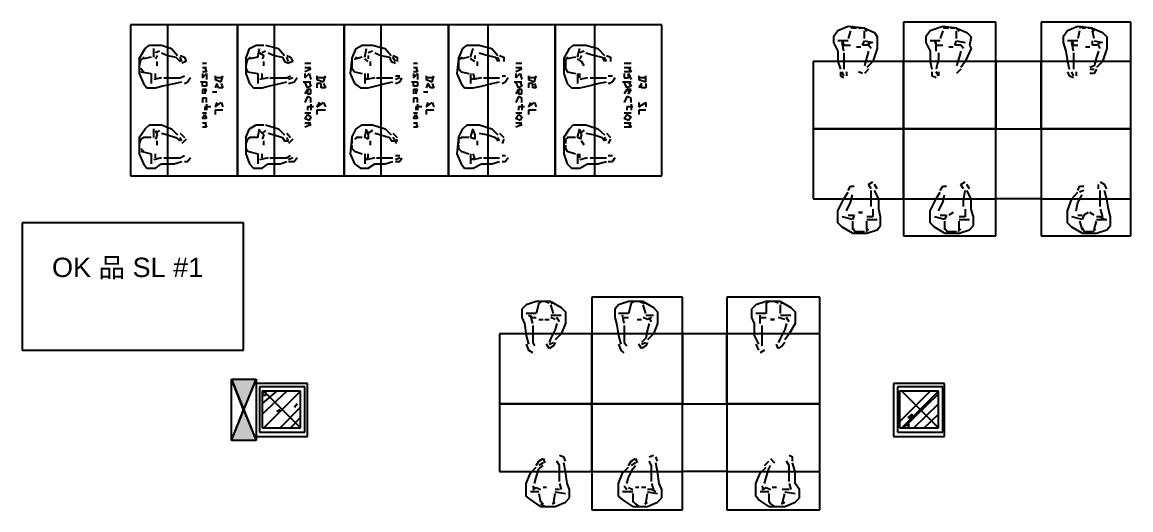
# Model space of a CAD drawing. Header units: millimetres. Extents: x 5 to 415, y 48 to 251.
# Drawn here: x 86.18 to 109.08, y 163.34 to 173.41 of the extents above; entities that cross this region are included whole.
import ezdxf

# ---------------------------------------------------------------- set-up
doc = ezdxf.new("R2010")
doc.units = ezdxf.units.MM
for name, color, linetype in [('H', 7, 'Continuous'), ('P', 7, 'Continuous'), ('T', 7, 'Continuous')]:
    doc.layers.add(name, color=color, linetype=linetype)

msp = doc.modelspace()

# ---------------------------------------------------------------- hatches: boundary and pattern name
at = {"layer": 'H', "linetype": 'Continuous'}
for points in [[(90.752, 165.4), (90.505, 166.035), (91.017, 166.035), (90.752, 165.4)], [(90.505, 164.765), (90.752, 165.4), (91.017, 164.765), (90.505, 164.765)]]:
    msp.add_hatch(color=256, dxfattribs=at).paths.add_polyline_path(points)

# ---------------------------------------------------------------- linework, layer by layer
at = {"layer": 'P'}
for points in [[(90.629, 173.355), (88.424, 173.355)], [(88.424, 173.355), (88.424, 170.233)], [(90.629, 173.355), (89.182, 173.355)], [(89.182, 173.355), (89.182, 170.233)], [(92.833, 173.355), (90.629, 173.355)], [(90.629, 173.355), (90.629, 170.233)], [(90.629, 170.233), (90.629, 173.355)], [(90.629, 170.233), (90.629, 173.355)], [(92.833, 173.355), (91.387, 173.355)], [(91.387, 173.355), (91.387, 170.233)], [(94.985, 173.355), (92.833, 173.355)], [(92.833, 173.355), (92.833, 170.233)], [(92.833, 170.233), (92.833, 173.355)], [(92.833, 170.233), (92.833, 173.355)], [(94.985, 173.355), (93.592, 173.355)], [(93.592, 173.355), (93.592, 170.233)], [(97.19, 173.355), (94.985, 173.355)], [(94.985, 173.355), (94.985, 170.233)], [(94.985, 170.233), (94.985, 173.355)], [(94.985, 170.233), (94.985, 173.355)], [(97.19, 173.355), (95.797, 173.355)], [(95.797, 173.355), (95.797, 170.233)], [(99.395, 173.355), (97.19, 173.355)], [(97.19, 173.355), (97.19, 170.233)], [(97.19, 170.233), (97.19, 173.355)], [(97.19, 170.233), (97.19, 173.355)], [(99.395, 173.355), (98.002, 173.355)], [(98.002, 173.355), (98.002, 170.233)], [(99.395, 170.233), (99.395, 173.355)], [(99.395, 170.233), (99.395, 173.355)], [(103.24, 173.32), (103.029, 173.232)], [(103.576, 173.284), (103.24, 173.32)], [(103.346, 173.32), (103.293, 173.284)], [(104.387, 173.408), (104.387, 171.203)], [(106.292, 173.408), (104.387, 173.408)], [(105.198, 173.32), (104.934, 173.232)], [(105.251, 173.32), (105.198, 173.284)], [(105.481, 173.284), (105.198, 173.32)], [(106.292, 171.203), (106.292, 173.408)], [(107.227, 173.408), (107.227, 171.203)], [(109.079, 173.408), (107.227, 173.408)], [(107.985, 173.32), (107.774, 173.232)], [(108.285, 173.284), (107.985, 173.32)], [(108.091, 173.32), (108.021, 173.284)], [(109.079, 171.203), (109.079, 173.408)], [(103.029, 173.232), (102.941, 173.108)], [(102.941, 173.108), (102.941, 172.985)], [(103.293, 173.232), (103.24, 173.073)], [(103.417, 173.284), (103.329, 173.284)], [(103.54, 173.284), (103.452, 173.284)], [(103.576, 173.284), (103.787, 173.196)], [(103.628, 173.214), (103.576, 173.284)], [(103.576, 173.073), (103.576, 173.232)], [(103.787, 173.196), (103.84, 173.108)], [(103.84, 173.108), (103.84, 172.932)], [(104.934, 173.232), (104.846, 173.108)], [(104.846, 173.108), (104.846, 172.985)], [(105.198, 173.232), (105.145, 173.073)], [(105.322, 173.284), (105.234, 173.284)], [(105.445, 173.284), (105.357, 173.284)], [(105.481, 173.284), (105.692, 173.196)], [(105.533, 173.214), (105.481, 173.284)], [(105.481, 173.073), (105.481, 173.232)], [(105.692, 173.196), (105.78, 173.108)], [(105.78, 173.108), (105.745, 172.932)], [(107.774, 173.232), (107.685, 173.108)], [(107.685, 173.108), (107.685, 172.985)], [(108.021, 173.232), (107.985, 173.073)], [(108.144, 173.284), (108.073, 173.284)], [(108.285, 173.284), (108.197, 173.284)], [(108.32, 173.214), (108.268, 173.284)], [(108.285, 173.284), (108.497, 173.196)], [(108.32, 173.073), (108.285, 173.232)], [(108.497, 173.196), (108.585, 173.108)], [(108.585, 173.108), (108.585, 172.932)], [(88.6, 172.649), (88.724, 172.861)], [(88.724, 172.861), (88.812, 172.932)], [(88.812, 172.932), (88.971, 172.932)], [(88.9, 172.685), (88.9, 172.861)], [(88.971, 172.932), (89.059, 172.932)], [(89.059, 172.932), (89.27, 172.861)], [(89.27, 172.861), (89.394, 172.72)], [(90.805, 172.649), (90.876, 172.861)], [(90.876, 172.861), (91.017, 172.932)], [(91.017, 172.932), (91.175, 172.932)], [(91.052, 172.685), (91.087, 172.861)], [(91.211, 172.932), (91.475, 172.861)], [(91.475, 172.861), (91.599, 172.72)], [(92.992, 172.649), (93.08, 172.861)], [(93.08, 172.861), (93.204, 172.932)], [(93.204, 172.932), (93.327, 172.932)], [(93.257, 172.685), (93.292, 172.861)], [(93.327, 172.932), (93.416, 172.932)], [(93.416, 172.932), (93.68, 172.861)], [(93.68, 172.861), (93.804, 172.72)], [(95.197, 172.649), (95.285, 172.861)], [(95.285, 172.861), (95.373, 172.932)], [(95.373, 172.932), (95.532, 172.932)], [(95.444, 172.685), (95.497, 172.861)], [(95.532, 172.932), (95.62, 172.932)], [(95.62, 172.932), (95.885, 172.861)], [(95.885, 172.861), (96.008, 172.72)], [(97.367, 172.649), (97.49, 172.861)], [(97.49, 172.861), (97.561, 172.932)], [(97.561, 172.932), (97.737, 172.932)], [(97.649, 172.685), (97.702, 172.861)], [(97.737, 172.932), (97.825, 172.932)], [(97.825, 172.932), (98.072, 172.861)], [(98.072, 172.861), (98.213, 172.72)], [(102.941, 172.985), (103.029, 172.808)], [(103.24, 173.02), (103.029, 173.02)], [(103.117, 173.02), (103.152, 172.932)], [(103.152, 172.808), (103.117, 172.985)], [(103.152, 172.932), (103.293, 172.932)], [(103.417, 172.896), (103.505, 172.896)], [(103.54, 172.932), (103.576, 173.02)], [(103.628, 172.932), (103.54, 172.932)], [(103.576, 173.02), (103.752, 172.985)], [(103.717, 172.985), (103.628, 172.932)], [(103.717, 172.861), (103.664, 172.932)], [(103.84, 172.861), (103.752, 172.597)], [(103.84, 172.932), (103.84, 172.861)], [(104.846, 172.985), (104.934, 172.808)], [(105.145, 173.02), (104.934, 173.02)], [(105.022, 173.02), (105.057, 172.932)], [(105.057, 172.808), (105.057, 172.985)], [(105.057, 172.932), (105.198, 172.932)], [(105.322, 172.896), (105.41, 172.896)], [(105.445, 172.932), (105.481, 173.02)], [(105.569, 172.932), (105.445, 172.932)], [(105.481, 173.02), (105.657, 172.985)], [(105.622, 172.861), (105.569, 172.932)], [(105.78, 172.861), (105.657, 172.597)], [(105.745, 172.932), (105.78, 172.861)], [(107.685, 172.985), (107.738, 172.808)], [(107.985, 173.02), (107.774, 173.02)], [(107.862, 173.02), (107.897, 172.932)], [(107.897, 172.808), (107.862, 172.985)], [(107.897, 172.932), (107.985, 172.932)], [(108.144, 172.896), (108.232, 172.896)], [(108.285, 172.932), (108.285, 173.02)], [(108.373, 172.932), (108.285, 172.932)], [(108.32, 173.02), (108.497, 172.985)], [(108.444, 172.985), (108.373, 172.932)], [(108.444, 172.861), (108.409, 172.932)], [(108.585, 172.861), (108.497, 172.597)], [(108.585, 172.932), (108.585, 172.861)], [(88.6, 172.649), (88.6, 172.35)], [(88.635, 172.649), (88.6, 172.508)], [(88.706, 172.685), (88.635, 172.632)], [(88.847, 172.685), (88.688, 172.649)], [(89.023, 172.808), (88.935, 172.773)], [(88.971, 172.72), (88.935, 172.649)], [(89.059, 172.773), (89.182, 172.72)], [(89.182, 172.72), (89.359, 172.685)], [(89.359, 172.685), (89.447, 172.597)], [(89.447, 172.72), (89.535, 172.685)], [(89.482, 172.597), (89.447, 172.685)], [(89.535, 172.685), (89.57, 172.597)], [(90.805, 172.649), (90.805, 172.35)], [(90.84, 172.649), (90.805, 172.508)], [(90.893, 172.685), (90.84, 172.632)], [(91.052, 172.685), (90.876, 172.649)], [(91.087, 172.773), (91.175, 172.72)], [(91.211, 172.808), (91.14, 172.773)], [(91.175, 172.72), (91.14, 172.649)], [(91.264, 172.773), (91.387, 172.72)], [(91.387, 172.72), (91.563, 172.685)], [(91.563, 172.685), (91.599, 172.597)], [(91.652, 172.72), (91.722, 172.685)], [(91.687, 172.597), (91.652, 172.685)], [(91.722, 172.685), (91.775, 172.597)], [(92.992, 172.649), (92.957, 172.35)], [(92.992, 172.649), (92.992, 172.508)], [(93.098, 172.685), (93.045, 172.632)], [(93.204, 172.685), (93.08, 172.649)], [(93.327, 172.597), (93.257, 172.649)], [(93.416, 172.808), (93.327, 172.773)], [(93.327, 172.72), (93.327, 172.649)], [(93.468, 172.773), (93.592, 172.72)], [(93.592, 172.72), (93.768, 172.685)], [(93.768, 172.685), (93.804, 172.597)], [(93.839, 172.72), (93.927, 172.685)], [(93.892, 172.597), (93.839, 172.685)], [(93.927, 172.685), (93.927, 172.597)], [(95.197, 172.649), (95.162, 172.35)], [(95.268, 172.685), (95.197, 172.632)], [(95.197, 172.649), (95.197, 172.508)], [(95.409, 172.685), (95.25, 172.649)], [(95.532, 172.597), (95.444, 172.649)], [(95.532, 172.72), (95.532, 172.649)], [(95.62, 172.773), (95.797, 172.72)], [(95.797, 172.72), (95.956, 172.685)], [(95.956, 172.685), (96.008, 172.597)], [(96.044, 172.597), (96.008, 172.685)], [(96.044, 172.72), (96.132, 172.685)], [(96.132, 172.685), (96.132, 172.597)], [(97.367, 172.649), (97.367, 172.35)], [(97.455, 172.685), (97.402, 172.632)], [(97.402, 172.649), (97.402, 172.508)], [(97.614, 172.685), (97.437, 172.649)], [(97.737, 172.597), (97.649, 172.649)], [(97.79, 172.808), (97.702, 172.773)], [(97.737, 172.72), (97.702, 172.649)], [(97.825, 172.773), (98.002, 172.72)], [(98.002, 172.72), (98.16, 172.685)], [(98.16, 172.685), (98.213, 172.597)], [(98.249, 172.597), (98.213, 172.685)], [(98.249, 172.72), (98.337, 172.685)], [(98.337, 172.685), (98.337, 172.597)], [(103.029, 172.808), (103.029, 172.597)], [(103.152, 172.773), (103.152, 172.649)], [(103.152, 172.649), (103.152, 172.438)], [(103.628, 172.685), (103.576, 172.508)], [(103.664, 172.808), (103.628, 172.685)], [(104.934, 172.808), (104.934, 172.597)], [(105.11, 172.649), (105.057, 172.438)], [(105.11, 172.773), (105.11, 172.649)], [(105.533, 172.685), (105.481, 172.508)], [(105.569, 172.808), (105.533, 172.685)], [(107.738, 172.808), (107.774, 172.597)], [(107.897, 172.773), (107.897, 172.649)], [(107.897, 172.649), (107.897, 172.438)], [(108.373, 172.685), (108.32, 172.508)], [(108.409, 172.808), (108.373, 172.685)], [(88.6, 172.508), (88.6, 172.438)], [(88.635, 172.455), (88.688, 172.385)], [(88.971, 172.508), (88.971, 172.597)], [(89.57, 172.597), (89.482, 172.561)], [(89.905, 172.561), (89.994, 172.561)], [(89.905, 172.473), (89.994, 172.473)], [(89.958, 172.473), (89.994, 172.385)], [(90.805, 172.508), (90.805, 172.438)], [(90.805, 172.455), (90.84, 172.385)], [(91.175, 172.508), (91.175, 172.597)], [(91.599, 172.597), (91.687, 172.561)], [(91.775, 172.597), (91.687, 172.561)], [(92.022, 172.561), (92.146, 172.561)], [(92.022, 172.473), (92.146, 172.473)], [(92.146, 172.438), (92.022, 172.385)], [(92.075, 172.473), (92.146, 172.438)], [(92.992, 172.508), (92.992, 172.438)], [(92.992, 172.455), (93.045, 172.385)], [(93.38, 172.508), (93.38, 172.597)], [(93.804, 172.597), (93.892, 172.561)], [(94.262, 172.561), (94.35, 172.561)], [(94.262, 172.473), (94.35, 172.473)], [(94.315, 172.473), (94.35, 172.385)], [(95.197, 172.508), (95.197, 172.438)], [(95.197, 172.455), (95.25, 172.385)], [(95.585, 172.508), (95.585, 172.597)], [(96.379, 172.561), (96.502, 172.561)], [(96.379, 172.473), (96.502, 172.473)], [(96.502, 172.438), (96.379, 172.385)], [(96.432, 172.473), (96.502, 172.438)], [(97.402, 172.508), (97.402, 172.438)], [(97.402, 172.455), (97.437, 172.385)], [(97.79, 172.508), (97.737, 172.597)], [(98.619, 172.561), (98.76, 172.561)], [(98.619, 172.473), (98.76, 172.473)], [(98.707, 172.473), (98.76, 172.385)], [(102.517, 172.597), (102.517, 171.203)], [(104.387, 172.597), (102.517, 172.597)], [(103.029, 172.597), (103.082, 172.438)], [(103.664, 172.438), (103.576, 172.35)], [(103.752, 172.597), (103.628, 172.473)], [(106.292, 172.597), (104.387, 172.597)], [(104.387, 172.597), (104.387, 171.203)], [(104.387, 171.203), (104.387, 172.597)], [(104.934, 172.597), (104.969, 172.438)], [(105.569, 172.438), (105.481, 172.35)], [(105.657, 172.597), (105.569, 172.473)], [(106.292, 171.203), (106.292, 172.597)], [(107.227, 172.597), (106.292, 172.597)], [(106.292, 172.597), (106.292, 171.203)], [(109.079, 172.597), (107.227, 172.597)], [(107.227, 172.597), (107.227, 171.203)], [(107.227, 171.203), (107.227, 172.597)], [(107.774, 172.597), (107.809, 172.438)], [(108.32, 172.508), (108.232, 172.473)], [(108.232, 172.438), (108.32, 172.438)], [(108.373, 172.438), (108.32, 172.35)], [(108.497, 172.597), (108.373, 172.473)], [(109.079, 171.203), (109.079, 172.597)], [(88.6, 172.35), (88.688, 172.138)], [(88.635, 172.385), (88.847, 172.35)], [(88.847, 172.35), (88.847, 172.138)], [(89.059, 172.261), (88.9, 172.226)], [(88.935, 172.261), (88.935, 172.35)], [(89.112, 172.261), (89.27, 172.261)], [(89.27, 172.261), (89.447, 172.261)], [(89.323, 172.138), (89.482, 172.173)], [(89.447, 172.261), (89.535, 172.297)], [(89.535, 172.138), (89.606, 172.173)], [(89.658, 172.261), (89.606, 172.173)], [(89.87, 172.173), (89.994, 172.173)], [(89.994, 172.385), (89.905, 172.385)], [(89.905, 172.35), (89.905, 172.261)], [(89.905, 172.261), (89.994, 172.35)], [(89.905, 172.085), (89.905, 172.173)], [(89.994, 172.35), (89.994, 172.226)], [(89.994, 172.173), (89.994, 172.085)], [(90.17, 172.297), (90.17, 172.226)], [(90.329, 172.261), (90.17, 172.261)], [(90.17, 172.226), (90.293, 172.173)], [(90.293, 172.173), (90.329, 172.297)], [(90.805, 172.35), (90.876, 172.138)], [(90.84, 172.385), (91.052, 172.35)], [(91.052, 172.35), (91.052, 172.138)], [(91.264, 172.261), (91.087, 172.226)], [(91.14, 172.261), (91.14, 172.35)], [(91.299, 172.261), (91.475, 172.261)], [(91.475, 172.261), (91.652, 172.261)], [(91.511, 172.138), (91.652, 172.173)], [(91.652, 172.261), (91.722, 172.297)], [(91.775, 172.261), (91.687, 172.226)], [(91.687, 172.138), (91.81, 172.173)], [(91.863, 172.261), (91.81, 172.173)], [(91.987, 172.173), (92.146, 172.173)], [(92.022, 172.35), (92.022, 172.261)], [(92.022, 172.261), (92.11, 172.35)], [(92.075, 172.05), (92.022, 172.173)], [(92.11, 172.35), (92.146, 172.226)], [(92.11, 172.173), (92.146, 172.085)], [(92.269, 172.297), (92.269, 172.226)], [(92.445, 172.261), (92.269, 172.261)], [(92.269, 172.226), (92.41, 172.173)], [(92.41, 172.173), (92.445, 172.297)], [(92.957, 172.35), (93.045, 172.138)], [(93.045, 172.385), (93.204, 172.35)], [(93.257, 172.35), (93.257, 172.138)], [(93.257, 172.226), (93.327, 172.261)], [(93.468, 172.261), (93.292, 172.226)], [(93.327, 172.261), (93.327, 172.35)], [(93.504, 172.261), (93.68, 172.261)], [(93.68, 172.261), (93.839, 172.261)], [(93.68, 172.138), (93.839, 172.173)], [(93.892, 172.297), (93.98, 172.297)], [(93.98, 172.261), (93.892, 172.226)], [(93.892, 172.138), (93.98, 172.173)], [(94.015, 172.261), (93.98, 172.173)], [(94.227, 172.173), (94.35, 172.173)], [(94.35, 172.385), (94.262, 172.385)], [(94.262, 172.35), (94.262, 172.261)], [(94.262, 172.261), (94.35, 172.35)], [(94.262, 172.085), (94.262, 172.173)], [(94.35, 172.35), (94.35, 172.226)], [(94.35, 172.173), (94.35, 172.085)], [(94.527, 172.297), (94.527, 172.226)], [(94.686, 172.261), (94.527, 172.261)], [(94.527, 172.226), (94.65, 172.173)], [(94.65, 172.173), (94.686, 172.297)], [(95.162, 172.35), (95.25, 172.138)], [(95.25, 172.385), (95.409, 172.35)], [(95.444, 172.35), (95.444, 172.138)], [(95.444, 172.226), (95.532, 172.261)], [(95.532, 172.261), (95.497, 172.35)], [(95.673, 172.261), (95.497, 172.226)], [(95.709, 172.261), (95.832, 172.261)], [(95.832, 172.261), (96.044, 172.261)], [(95.885, 172.138), (96.044, 172.173)], [(96.097, 172.297), (96.167, 172.297)], [(96.097, 172.138), (96.167, 172.173)], [(96.22, 172.261), (96.167, 172.173)], [(96.344, 172.173), (96.502, 172.173)], [(96.379, 172.35), (96.379, 172.261)], [(96.379, 172.261), (96.467, 172.35)], [(96.432, 172.05), (96.379, 172.173)], [(96.467, 172.35), (96.502, 172.226)], [(96.467, 172.173), (96.502, 172.085)], [(96.643, 172.297), (96.643, 172.226)], [(96.802, 172.261), (96.643, 172.261)], [(96.643, 172.226), (96.767, 172.173)], [(96.767, 172.173), (96.802, 172.297)], [(97.367, 172.35), (97.437, 172.138)], [(97.437, 172.385), (97.614, 172.35)], [(97.649, 172.35), (97.649, 172.138)], [(97.702, 172.261), (97.702, 172.35)], [(97.861, 172.261), (97.702, 172.226)], [(97.913, 172.261), (98.037, 172.261)], [(98.037, 172.261), (98.249, 172.261)], [(98.072, 172.138), (98.249, 172.173)], [(98.284, 172.297), (98.372, 172.297)], [(98.284, 172.138), (98.372, 172.173)], [(98.425, 172.261), (98.372, 172.173)], [(98.584, 172.173), (98.76, 172.173)], [(98.76, 172.385), (98.619, 172.385)], [(98.619, 172.35), (98.619, 172.261)], [(98.619, 172.261), (98.707, 172.261)], [(98.672, 172.05), (98.619, 172.173)], [(98.707, 172.261), (98.707, 172.35)], [(98.707, 172.35), (98.76, 172.226)], [(98.707, 172.173), (98.76, 172.085)], [(98.919, 172.297), (98.919, 172.226)], [(99.06, 172.261), (98.919, 172.261)], [(98.919, 172.226), (99.06, 172.173)], [(99.06, 172.173), (99.06, 172.297)], [(103.082, 172.385), (103.082, 172.297)], [(103.152, 172.261), (103.082, 172.297)], [(103.152, 172.297), (103.117, 172.385)], [(103.205, 172.385), (103.205, 172.297)], [(103.54, 172.35), (103.452, 172.385)], [(104.969, 172.385), (104.969, 172.297)], [(105.057, 172.261), (104.969, 172.297)], [(105.11, 172.297), (105.057, 172.385)], [(105.11, 172.385), (105.11, 172.297)], [(107.774, 172.385), (107.809, 172.297)], [(107.897, 172.261), (107.809, 172.297)], [(107.897, 172.297), (107.862, 172.385)], [(107.95, 172.385), (107.95, 172.297)], [(108.32, 172.35), (108.232, 172.35)], [(88.688, 172.138), (88.759, 172.05)], [(88.759, 172.05), (88.935, 172.05)], [(88.935, 172.05), (89.059, 172.085)], [(89.059, 172.085), (89.323, 172.138)], [(89.994, 172.085), (89.905, 172.085)], [(89.994, 172.014), (89.905, 172.014)], [(89.905, 172.014), (89.905, 171.926)], [(89.958, 172.014), (89.958, 171.926)], [(89.958, 171.926), (89.994, 172.014)], [(90.205, 171.962), (90.117, 171.962)], [(90.205, 172.138), (90.17, 172.05)], [(90.241, 172.05), (90.205, 172.138)], [(90.329, 172.05), (90.241, 172.05)], [(90.293, 172.138), (90.329, 172.05)], [(90.876, 172.138), (90.964, 172.05)], [(90.964, 172.05), (91.14, 172.05)], [(91.14, 172.05), (91.264, 172.085)], [(91.264, 172.085), (91.511, 172.138)], [(92.075, 172.014), (92.022, 171.926)], [(92.146, 172.085), (92.075, 172.05)], [(92.075, 172.014), (92.075, 171.926)], [(92.146, 172.014), (92.075, 172.014)], [(92.146, 171.926), (92.146, 172.014)], [(92.357, 172.138), (92.269, 172.138)], [(92.269, 172.138), (92.269, 172.05)], [(92.357, 172.05), (92.357, 172.138)], [(92.445, 172.05), (92.357, 172.05)], [(92.41, 172.138), (92.445, 172.05)], [(93.045, 172.138), (93.169, 172.05)], [(93.169, 172.05), (93.327, 172.05)], [(93.327, 172.05), (93.468, 172.085)], [(93.468, 172.085), (93.68, 172.138)], [(94.35, 172.085), (94.262, 172.085)], [(94.35, 172.014), (94.262, 172.014)], [(94.262, 172.014), (94.262, 171.926)], [(94.315, 172.014), (94.315, 171.926)], [(94.315, 171.926), (94.35, 172.014)], [(94.562, 171.962), (94.474, 171.962)], [(94.562, 172.138), (94.527, 172.05)], [(94.615, 172.05), (94.562, 172.138)], [(94.686, 172.05), (94.615, 172.05)], [(94.65, 172.138), (94.686, 172.05)], [(95.25, 172.138), (95.321, 172.05)], [(95.321, 172.05), (95.497, 172.05)], [(95.497, 172.05), (95.673, 172.085)], [(95.673, 172.085), (95.885, 172.138)], [(96.432, 172.014), (96.379, 171.926)], [(96.502, 172.085), (96.432, 172.05)], [(96.432, 172.014), (96.432, 171.926)], [(96.502, 172.014), (96.432, 172.014)], [(96.502, 171.926), (96.502, 172.014)], [(96.732, 172.138), (96.643, 172.138)], [(96.643, 172.138), (96.643, 172.05)], [(96.732, 172.05), (96.732, 172.138)], [(96.802, 172.05), (96.732, 172.05)], [(96.767, 172.138), (96.802, 172.05)], [(97.437, 172.138), (97.525, 172.05)], [(97.525, 172.05), (97.702, 172.05)], [(97.702, 172.05), (97.861, 172.085)], [(97.861, 172.085), (98.072, 172.138)], [(98.672, 172.014), (98.619, 171.926)], [(98.76, 172.085), (98.672, 172.05)], [(98.76, 172.014), (98.672, 172.014)], [(98.707, 172.014), (98.707, 171.926)], [(98.707, 171.926), (98.76, 172.014)], [(98.972, 172.138), (98.919, 172.05)], [(98.972, 172.05), (98.972, 172.138)], [(99.06, 172.05), (98.972, 172.05)], [(99.06, 172.138), (99.06, 172.05)], [(89.994, 171.838), (89.905, 171.838)], [(89.905, 171.838), (89.905, 171.75)], [(89.994, 171.75), (89.994, 171.838)], [(89.994, 171.715), (89.994, 171.591)], [(90.205, 171.75), (90.17, 171.662)], [(90.17, 171.662), (90.293, 171.75)], [(90.293, 171.75), (90.329, 171.662)], [(92.075, 171.873), (92.022, 171.75)], [(92.075, 171.926), (92.146, 171.926)], [(92.146, 171.838), (92.075, 171.873)], [(92.146, 171.75), (92.146, 171.838)], [(92.146, 171.715), (92.146, 171.591)], [(92.322, 171.75), (92.269, 171.662)], [(92.269, 171.662), (92.41, 171.75)], [(92.41, 171.75), (92.445, 171.662)], [(94.35, 171.838), (94.262, 171.838)], [(94.262, 171.838), (94.262, 171.75)], [(94.35, 171.75), (94.35, 171.838)], [(94.35, 171.715), (94.35, 171.591)], [(94.562, 171.75), (94.527, 171.662)], [(94.527, 171.662), (94.65, 171.75)], [(94.65, 171.75), (94.686, 171.662)], [(96.432, 171.873), (96.379, 171.75)], [(96.432, 171.926), (96.502, 171.926)], [(96.502, 171.838), (96.432, 171.873)], [(96.502, 171.75), (96.502, 171.838)], [(96.502, 171.715), (96.502, 171.591)], [(96.679, 171.75), (96.643, 171.662)], [(96.643, 171.662), (96.767, 171.75)], [(96.767, 171.75), (96.802, 171.662)], [(98.672, 171.873), (98.619, 171.75)], [(98.76, 171.838), (98.672, 171.873)], [(98.76, 171.75), (98.76, 171.838)], [(98.76, 171.715), (98.76, 171.591)], [(98.919, 171.75), (98.919, 171.662)], [(98.919, 171.662), (99.06, 171.75)], [(99.06, 171.75), (99.06, 171.662)], [(89.905, 171.538), (89.994, 171.538)], [(89.905, 171.415), (89.958, 171.503)], [(90.082, 171.662), (89.958, 171.662)], [(89.958, 171.662), (89.958, 171.591)], [(89.958, 171.503), (89.994, 171.415)], [(90.329, 171.591), (90.17, 171.591)], [(90.17, 171.591), (90.17, 171.503)], [(92.022, 171.538), (92.146, 171.538)], [(92.022, 171.415), (92.075, 171.503)], [(92.198, 171.662), (92.075, 171.662)], [(92.075, 171.662), (92.075, 171.591)], [(92.075, 171.503), (92.146, 171.45)], [(92.445, 171.591), (92.269, 171.591)], [(92.269, 171.591), (92.269, 171.503)], [(94.262, 171.538), (94.35, 171.538)], [(94.262, 171.415), (94.315, 171.503)], [(94.439, 171.662), (94.315, 171.662)], [(94.315, 171.662), (94.315, 171.591)], [(94.315, 171.503), (94.35, 171.415)], [(94.686, 171.591), (94.527, 171.591)], [(94.527, 171.591), (94.527, 171.503)], [(96.379, 171.538), (96.502, 171.538)], [(96.379, 171.415), (96.432, 171.503)], [(96.555, 171.662), (96.432, 171.662)], [(96.432, 171.662), (96.432, 171.591)], [(96.432, 171.503), (96.502, 171.45)], [(96.802, 171.591), (96.643, 171.591)], [(96.643, 171.591), (96.643, 171.503)], [(98.619, 171.538), (98.76, 171.538)], [(98.619, 171.415), (98.672, 171.503)], [(98.795, 171.662), (98.672, 171.662)], [(98.672, 171.662), (98.672, 171.591)], [(98.672, 171.503), (98.76, 171.45)], [(99.06, 171.591), (98.919, 171.591)], [(98.919, 171.591), (98.919, 171.503)], [(88.724, 171.203), (88.812, 171.291)], [(88.812, 171.291), (88.971, 171.291)], [(88.971, 171.291), (89.059, 171.291)], [(89.059, 171.291), (89.27, 171.203)], [(89.994, 171.415), (89.905, 171.415)], [(89.905, 171.327), (89.994, 171.327)], [(89.958, 171.327), (89.994, 171.238)], [(90.876, 171.203), (91.017, 171.291)], [(91.017, 171.291), (91.175, 171.291)], [(91.211, 171.291), (91.475, 171.203)], [(92.11, 171.379), (92.022, 171.415)], [(92.022, 171.327), (92.146, 171.327)], [(92.146, 171.291), (92.022, 171.238)], [(92.075, 171.327), (92.146, 171.291)], [(92.146, 171.45), (92.11, 171.379)], [(93.08, 171.203), (93.204, 171.291)], [(93.204, 171.291), (93.327, 171.291)], [(93.327, 171.291), (93.416, 171.291)], [(93.416, 171.291), (93.68, 171.203)], [(94.35, 171.415), (94.262, 171.415)], [(94.262, 171.327), (94.35, 171.327)], [(94.315, 171.327), (94.35, 171.238)], [(95.285, 171.203), (95.373, 171.291)], [(95.373, 171.291), (95.532, 171.291)], [(95.532, 171.291), (95.62, 171.291)], [(95.62, 171.291), (95.885, 171.203)], [(96.467, 171.379), (96.379, 171.415)], [(96.379, 171.327), (96.502, 171.327)], [(96.502, 171.291), (96.379, 171.238)], [(96.432, 171.327), (96.502, 171.291)], [(96.502, 171.45), (96.467, 171.379)], [(97.49, 171.203), (97.561, 171.291)], [(97.561, 171.291), (97.737, 171.291)], [(97.737, 171.291), (97.825, 171.291)], [(97.825, 171.291), (98.072, 171.203)], [(98.707, 171.379), (98.619, 171.415)], [(98.619, 171.327), (98.76, 171.327)], [(98.76, 171.45), (98.707, 171.379)], [(98.707, 171.327), (98.76, 171.238)], [(88.6, 171.027), (88.724, 171.203)], [(88.6, 171.027), (88.6, 170.692)], [(88.706, 171.027), (88.635, 170.991)], [(88.847, 171.027), (88.688, 171.027)], [(88.9, 171.027), (88.9, 171.203)], [(89.023, 171.168), (88.935, 171.115)], [(88.935, 171.168), (88.971, 171.08)], [(88.971, 171.08), (88.935, 170.991)], [(89.059, 171.115), (89.182, 171.08)], [(89.182, 171.08), (89.359, 171.027)], [(89.27, 171.203), (89.394, 171.08)], [(89.359, 171.027), (89.447, 170.956)], [(89.447, 171.115), (89.535, 171.027)], [(89.482, 170.956), (89.447, 171.027)], [(89.994, 171.238), (89.905, 171.238)], [(90.805, 171.027), (90.876, 171.203)], [(90.805, 171.027), (90.805, 170.692)], [(90.893, 171.027), (90.84, 170.991)], [(91.052, 171.027), (90.876, 171.027)], [(91.052, 171.027), (91.087, 171.203)], [(91.087, 171.168), (91.175, 171.08)], [(91.211, 171.168), (91.14, 171.115)], [(91.175, 171.08), (91.14, 170.991)], [(91.264, 171.115), (91.387, 171.08)], [(91.387, 171.08), (91.563, 171.027)], [(91.475, 171.203), (91.599, 171.08)], [(91.563, 171.027), (91.599, 170.956)], [(91.652, 171.115), (91.722, 171.027)], [(91.687, 170.956), (91.652, 171.027)], [(92.992, 171.027), (92.957, 170.692)], [(92.992, 171.027), (93.08, 171.203)], [(93.098, 171.027), (93.045, 170.991)], [(93.204, 171.027), (93.08, 171.027)], [(93.257, 171.027), (93.292, 171.203)], [(93.327, 170.991), (93.257, 171.027)], [(93.292, 171.168), (93.327, 171.08)], [(93.416, 171.168), (93.327, 171.115)], [(93.327, 171.08), (93.327, 170.991)], [(93.468, 171.115), (93.592, 171.08)], [(93.592, 171.08), (93.768, 171.027)], [(93.68, 171.203), (93.804, 171.08)], [(93.768, 171.027), (93.804, 170.956)], [(93.839, 171.115), (93.927, 171.027)], [(93.892, 170.956), (93.839, 171.027)], [(94.35, 171.238), (94.262, 171.238)], [(95.197, 171.027), (95.162, 170.692)], [(95.197, 171.027), (95.285, 171.203)], [(95.268, 171.027), (95.197, 170.991)], [(95.409, 171.027), (95.25, 171.027)], [(95.444, 171.027), (95.497, 171.203)], [(95.532, 170.991), (95.444, 171.027)], [(95.497, 171.168), (95.532, 171.08)], [(95.532, 171.08), (95.532, 170.991)], [(95.62, 171.115), (95.797, 171.08)], [(95.797, 171.08), (95.956, 171.027)], [(95.885, 171.203), (96.008, 171.08)], [(95.956, 171.027), (96.008, 170.956)], [(96.044, 170.956), (96.008, 171.027)], [(96.044, 171.115), (96.132, 171.027)], [(97.367, 171.027), (97.49, 171.203)], [(97.367, 171.027), (97.367, 170.692)], [(97.455, 171.027), (97.402, 170.991)], [(97.614, 171.027), (97.437, 171.027)], [(97.649, 171.027), (97.702, 171.203)], [(97.737, 170.991), (97.649, 171.027)], [(97.79, 171.168), (97.702, 171.115)], [(97.702, 171.168), (97.737, 171.08)], [(97.737, 171.08), (97.702, 170.991)], [(97.825, 171.115), (98.002, 171.08)], [(98.002, 171.08), (98.16, 171.027)], [(98.072, 171.203), (98.213, 171.08)], [(98.16, 171.027), (98.213, 170.956)], [(98.249, 170.956), (98.213, 171.027)], [(98.249, 171.115), (98.337, 171.027)], [(98.76, 171.238), (98.619, 171.238)], [(102.517, 171.203), (104.387, 171.203)], [(104.387, 171.203), (102.517, 171.203)], [(102.517, 171.203), (102.517, 169.757)], [(104.387, 171.203), (106.292, 171.203)], [(104.387, 171.203), (106.292, 171.203)], [(106.292, 171.203), (104.387, 171.203)], [(104.387, 171.203), (104.387, 169.757)], [(106.292, 171.203), (104.387, 171.203)], [(104.387, 171.203), (104.387, 168.998)], [(104.387, 169.757), (104.387, 171.203)], [(106.292, 169.757), (106.292, 171.203)], [(106.292, 168.998), (106.292, 171.203)], [(106.292, 171.203), (107.227, 171.203)], [(106.292, 171.203), (107.227, 171.203)], [(106.292, 169.757), (106.292, 171.203)], [(107.227, 171.203), (109.079, 171.203)], [(107.227, 171.203), (109.079, 171.203)], [(109.079, 171.203), (107.227, 171.203)], [(107.227, 171.203), (107.227, 169.757)], [(109.079, 171.203), (107.227, 171.203)], [(107.227, 171.203), (107.227, 168.998)], [(107.227, 171.203), (107.227, 169.757)], [(109.079, 169.757), (109.079, 171.203)], [(109.079, 168.998), (109.079, 171.203)], [(88.635, 170.991), (88.6, 170.903)], [(88.6, 170.868), (88.6, 170.78)], [(88.635, 170.797), (88.688, 170.744)], [(88.971, 170.868), (88.971, 170.956)], [(89.57, 170.991), (89.482, 170.903)], [(90.84, 170.991), (90.805, 170.903)], [(90.805, 170.868), (90.805, 170.78)], [(90.805, 170.797), (90.84, 170.744)], [(91.175, 170.868), (91.175, 170.956)], [(91.599, 170.956), (91.687, 170.956)], [(91.775, 170.991), (91.687, 170.903)], [(92.992, 170.991), (92.992, 170.903)], [(92.992, 170.868), (92.992, 170.78)], [(92.992, 170.797), (93.045, 170.744)], [(93.38, 170.868), (93.38, 170.956)], [(93.804, 170.956), (93.892, 170.956)], [(93.927, 170.991), (93.892, 170.903)], [(95.197, 170.991), (95.197, 170.903)], [(95.197, 170.868), (95.197, 170.78)], [(95.197, 170.797), (95.25, 170.744)], [(95.585, 170.868), (95.585, 170.956)], [(96.132, 170.991), (96.097, 170.903)], [(97.402, 170.991), (97.402, 170.903)], [(97.402, 170.868), (97.402, 170.78)], [(97.402, 170.797), (97.437, 170.744)], [(97.79, 170.868), (97.737, 170.956)], [(98.337, 170.991), (98.284, 170.903)], [(88.6, 170.692), (88.688, 170.48)], [(88.635, 170.744), (88.847, 170.692)], [(88.847, 170.692), (88.847, 170.48)], [(89.059, 170.603), (88.9, 170.568)], [(88.935, 170.603), (88.935, 170.692)], [(89.112, 170.603), (89.27, 170.603)], [(89.27, 170.603), (89.447, 170.603)], [(89.447, 170.603), (89.535, 170.656)], [(89.658, 170.603), (89.606, 170.533)], [(90.805, 170.692), (90.876, 170.48)], [(90.84, 170.744), (91.052, 170.692)], [(91.052, 170.692), (91.052, 170.48)], [(91.264, 170.603), (91.087, 170.568)], [(91.14, 170.603), (91.14, 170.692)], [(91.299, 170.603), (91.475, 170.603)], [(91.475, 170.603), (91.652, 170.603)], [(91.652, 170.603), (91.722, 170.656)], [(91.775, 170.603), (91.687, 170.568)], [(91.863, 170.603), (91.81, 170.533)], [(92.957, 170.692), (93.045, 170.48)], [(93.045, 170.744), (93.204, 170.692)], [(93.257, 170.692), (93.257, 170.48)], [(93.257, 170.568), (93.327, 170.603)], [(93.468, 170.603), (93.292, 170.568)], [(93.327, 170.603), (93.327, 170.692)], [(93.504, 170.603), (93.68, 170.603)], [(93.68, 170.603), (93.839, 170.603)], [(93.892, 170.656), (93.98, 170.656)], [(93.98, 170.603), (93.892, 170.568)], [(94.015, 170.603), (93.98, 170.533)], [(95.162, 170.692), (95.25, 170.48)], [(95.25, 170.744), (95.409, 170.692)], [(95.444, 170.692), (95.444, 170.48)], [(95.444, 170.568), (95.532, 170.603)], [(95.532, 170.603), (95.497, 170.692)], [(95.673, 170.603), (95.497, 170.568)], [(95.709, 170.603), (95.832, 170.603)], [(95.832, 170.603), (96.044, 170.603)], [(96.097, 170.656), (96.167, 170.656)], [(96.22, 170.603), (96.167, 170.533)], [(97.367, 170.692), (97.437, 170.48)], [(97.437, 170.744), (97.614, 170.692)], [(97.649, 170.692), (97.649, 170.48)], [(97.702, 170.603), (97.702, 170.692)], [(97.861, 170.603), (97.702, 170.568)], [(97.913, 170.603), (98.037, 170.603)], [(98.037, 170.603), (98.249, 170.603)], [(98.284, 170.656), (98.372, 170.656)], [(98.425, 170.603), (98.372, 170.533)], [(88.688, 170.48), (88.759, 170.392)], [(88.759, 170.392), (88.935, 170.392)], [(88.935, 170.392), (89.059, 170.48)], [(89.059, 170.48), (89.323, 170.48)], [(89.323, 170.48), (89.482, 170.533)], [(89.535, 170.533), (89.606, 170.533)], [(90.876, 170.48), (90.964, 170.392)], [(90.964, 170.392), (91.14, 170.392)], [(91.14, 170.392), (91.264, 170.48)], [(91.264, 170.48), (91.511, 170.48)], [(91.511, 170.48), (91.652, 170.533)], [(91.687, 170.533), (91.81, 170.533)], [(93.045, 170.48), (93.169, 170.392)], [(93.169, 170.392), (93.327, 170.392)], [(93.327, 170.392), (93.468, 170.48)], [(93.468, 170.48), (93.68, 170.48)], [(93.68, 170.48), (93.839, 170.533)], [(93.892, 170.533), (93.98, 170.533)], [(95.25, 170.48), (95.321, 170.392)], [(95.321, 170.392), (95.497, 170.392)], [(95.497, 170.392), (95.673, 170.48)], [(95.673, 170.48), (95.885, 170.48)], [(95.885, 170.48), (96.044, 170.533)], [(96.097, 170.533), (96.167, 170.533)], [(97.437, 170.48), (97.525, 170.392)], [(97.525, 170.392), (97.702, 170.392)], [(97.702, 170.392), (97.861, 170.48)], [(97.861, 170.48), (98.072, 170.48)], [(98.072, 170.48), (98.249, 170.533)], [(98.284, 170.533), (98.372, 170.533)], [(88.424, 170.233), (90.629, 170.233)], [(89.182, 170.233), (90.629, 170.233)], [(90.629, 170.233), (92.833, 170.233)], [(91.387, 170.233), (92.833, 170.233)], [(92.833, 170.233), (94.985, 170.233)], [(93.592, 170.233), (94.985, 170.233)], [(94.985, 170.233), (97.19, 170.233)], [(95.797, 170.233), (97.19, 170.233)], [(97.19, 170.233), (99.395, 170.233)], [(98.002, 170.233), (99.395, 170.233)], [(103.152, 169.757), (103.24, 169.898)], [(103.24, 169.933), (103.293, 170.021)], [(103.293, 170.021), (103.364, 170.021)], [(103.664, 170.057), (103.752, 170.109)], [(103.717, 169.968), (103.664, 170.057)], [(103.717, 169.721), (103.717, 169.933)], [(103.84, 169.968), (103.787, 170.057)], [(103.875, 169.757), (103.787, 169.933)], [(105.057, 169.757), (105.145, 169.898)], [(105.145, 169.933), (105.198, 170.021)], [(105.198, 170.021), (105.269, 170.021)], [(105.569, 170.057), (105.657, 170.109)], [(105.622, 169.968), (105.569, 170.057)], [(105.622, 169.721), (105.657, 169.933)], [(105.745, 169.968), (105.692, 170.057)], [(105.78, 169.757), (105.692, 169.933)], [(107.862, 169.757), (107.985, 169.898)], [(107.985, 169.933), (108.021, 170.021)], [(108.021, 170.021), (108.109, 170.021)], [(108.109, 169.933), (108.021, 169.898)], [(108.409, 169.968), (108.409, 170.057)], [(108.444, 170.109), (108.532, 170.057)], [(108.444, 169.721), (108.444, 169.933)], [(108.585, 169.968), (108.532, 170.057)], [(108.585, 169.757), (108.532, 169.933)], [(102.517, 169.757), (104.387, 169.757)], [(103.029, 169.51), (103.152, 169.757)], [(103.205, 169.51), (103.293, 169.686)], [(103.293, 169.686), (103.329, 169.845)], [(103.717, 169.598), (103.717, 169.721)], [(103.875, 169.545), (103.875, 169.757)], [(104.387, 169.757), (106.292, 169.757)], [(104.934, 169.51), (105.057, 169.757)], [(105.11, 169.51), (105.198, 169.686)], [(105.198, 169.686), (105.234, 169.845)], [(105.622, 169.598), (105.622, 169.721)], [(105.78, 169.545), (105.78, 169.757)], [(107.227, 169.757), (106.292, 169.757)], [(107.227, 169.757), (109.079, 169.757)], [(107.774, 169.51), (107.862, 169.757)], [(107.95, 169.51), (107.985, 169.686)], [(107.985, 169.686), (108.073, 169.845)], [(108.444, 169.598), (108.444, 169.721)], [(108.62, 169.545), (108.585, 169.757)], [(103.029, 169.422), (103.029, 169.51)], [(103.54, 169.474), (103.452, 169.474)], [(103.452, 169.474), (103.54, 169.474)], [(103.752, 169.545), (103.752, 169.386)], [(103.911, 169.386), (103.875, 169.545)], [(104.934, 169.422), (104.934, 169.51)], [(105.41, 169.474), (105.322, 169.422)], [(105.657, 169.545), (105.657, 169.386)], [(105.833, 169.386), (105.78, 169.545)], [(107.774, 169.422), (107.774, 169.51)], [(108.197, 169.474), (108.109, 169.422)], [(108.32, 169.422), (108.232, 169.474)], [(108.444, 169.545), (108.497, 169.386)], [(108.656, 169.386), (108.62, 169.545)], [(90.752, 169.263), (86.184, 169.263)], [(86.184, 169.263), (86.184, 166.635)], [(90.752, 166.635), (90.752, 169.263)], [(103.029, 169.263), (103.029, 169.422)], [(103.117, 169.175), (103.029, 169.263)], [(103.329, 169.333), (103.117, 169.386)], [(103.24, 169.422), (103.364, 169.422)], [(103.364, 169.422), (103.329, 169.333)], [(103.329, 169.298), (103.329, 169.122)], [(103.752, 169.386), (103.628, 169.386)], [(103.628, 169.333), (103.84, 169.333)], [(103.628, 169.122), (103.628, 169.298)], [(103.84, 169.122), (103.911, 169.21)], [(103.911, 169.21), (103.911, 169.386)], [(104.934, 169.263), (104.934, 169.422)], [(105.022, 169.175), (104.934, 169.263)], [(105.234, 169.333), (105.022, 169.386)], [(105.145, 169.422), (105.269, 169.422)], [(105.269, 169.422), (105.234, 169.333)], [(105.234, 169.298), (105.234, 169.122)], [(105.657, 169.386), (105.533, 169.386)], [(105.533, 169.333), (105.745, 169.333)], [(105.533, 169.122), (105.533, 169.298)], [(105.745, 169.122), (105.833, 169.21)], [(105.833, 169.21), (105.833, 169.386)], [(107.774, 169.263), (107.774, 169.422)], [(107.862, 169.175), (107.774, 169.263)], [(108.073, 169.333), (107.862, 169.386)], [(107.985, 169.422), (108.073, 169.422)], [(108.021, 169.298), (108.073, 169.122)], [(108.109, 169.422), (108.073, 169.333)], [(108.32, 169.122), (108.373, 169.298)], [(108.444, 169.386), (108.373, 169.386)], [(108.373, 169.333), (108.585, 169.333)], [(108.532, 169.333), (108.444, 169.386)], [(108.585, 169.122), (108.656, 169.21)], [(108.656, 169.21), (108.656, 169.386)], [(103.329, 169.051), (103.117, 169.175)], [(103.329, 169.157), (103.382, 169.086)], [(103.329, 169.051), (103.628, 169.051)], [(103.364, 169.086), (103.452, 169.086)], [(103.452, 169.086), (103.576, 169.086)], [(103.611, 169.086), (103.664, 169.139)], [(103.628, 169.051), (103.84, 169.122)], [(104.387, 168.998), (106.292, 168.998)], [(105.234, 169.051), (105.022, 169.175)], [(105.234, 169.157), (105.287, 169.086)], [(105.234, 169.051), (105.533, 169.051)], [(105.269, 169.086), (105.357, 169.086)], [(105.357, 169.086), (105.481, 169.086)], [(105.516, 169.086), (105.569, 169.139)], [(105.533, 169.051), (105.745, 169.122)], [(107.227, 168.998), (109.079, 168.998)], [(108.073, 169.051), (107.862, 169.175)], [(108.073, 169.157), (108.109, 169.086)], [(108.073, 169.051), (108.373, 169.051)], [(108.109, 169.086), (108.197, 169.086)], [(108.197, 169.086), (108.285, 169.086)], [(108.303, 169.086), (108.356, 169.139)], [(108.373, 169.051), (108.585, 169.122)], [(96.802, 167.64), (96.591, 167.569)], [(97.102, 167.64), (96.802, 167.64)], [(96.855, 167.605), (96.802, 167.393)], [(96.908, 167.64), (96.855, 167.605)], [(96.979, 167.64), (96.89, 167.64)], [(97.067, 167.605), (96.979, 167.64)], [(97.102, 167.64), (97.314, 167.517)], [(97.137, 167.587), (97.102, 167.64)], [(97.949, 167.728), (97.949, 165.523)], [(99.818, 167.728), (97.949, 167.728)], [(98.707, 167.64), (98.496, 167.569)], [(99.007, 167.64), (98.707, 167.64)], [(98.76, 167.605), (98.707, 167.393)], [(98.813, 167.64), (98.76, 167.605)], [(98.884, 167.64), (98.795, 167.64)], [(99.007, 167.605), (98.919, 167.64)], [(99.007, 167.64), (99.219, 167.517)], [(99.042, 167.587), (99.007, 167.64)], [(99.818, 165.523), (99.818, 167.728)], [(100.736, 167.728), (100.736, 165.523)], [(102.658, 167.728), (100.736, 167.728)], [(101.547, 167.64), (101.335, 167.569)], [(101.6, 167.64), (101.547, 167.605)], [(101.847, 167.64), (101.547, 167.64)], [(101.547, 167.605), (101.547, 167.393)], [(101.723, 167.64), (101.6, 167.64)], [(101.794, 167.605), (101.723, 167.64)], [(101.847, 167.64), (102.059, 167.517)], [(101.882, 167.587), (101.847, 167.64)], [(102.658, 165.523), (102.658, 167.728)], [(96.591, 167.569), (96.502, 167.481)], [(96.502, 167.481), (96.502, 167.305)], [(96.802, 167.393), (96.591, 167.393)], [(97.155, 167.393), (97.102, 167.569)], [(97.314, 167.517), (97.402, 167.428)], [(97.402, 167.428), (97.402, 167.27)], [(98.496, 167.569), (98.425, 167.481)], [(98.425, 167.481), (98.425, 167.305)], [(98.707, 167.393), (98.496, 167.393)], [(99.06, 167.393), (99.007, 167.569)], [(99.219, 167.517), (99.307, 167.428)], [(99.307, 167.428), (99.307, 167.27)], [(101.335, 167.569), (101.247, 167.481)], [(101.247, 167.481), (101.247, 167.305)], [(101.547, 167.393), (101.335, 167.393)], [(101.847, 167.393), (101.847, 167.569)], [(102.059, 167.517), (102.147, 167.428)], [(102.147, 167.428), (102.147, 167.27)], [(96.502, 167.305), (96.555, 167.181)], [(96.555, 167.181), (96.591, 166.934)], [(96.643, 167.358), (96.732, 167.305)], [(96.732, 167.181), (96.679, 167.358)], [(96.732, 167.305), (96.802, 167.305)], [(96.732, 167.146), (96.732, 166.97)], [(96.855, 167.27), (96.943, 167.27)], [(96.979, 167.27), (97.067, 167.27)], [(97.102, 167.358), (97.314, 167.358)], [(97.19, 167.27), (97.102, 167.305)], [(97.226, 167.181), (97.19, 167.058)], [(97.278, 167.217), (97.226, 167.305)], [(97.402, 167.181), (97.314, 166.97)], [(97.402, 167.27), (97.402, 167.181)], [(98.425, 167.305), (98.46, 167.181)], [(98.46, 167.181), (98.496, 166.934)], [(98.619, 167.181), (98.584, 167.358)], [(98.619, 167.305), (98.707, 167.305)], [(98.619, 167.146), (98.619, 166.97)], [(98.884, 167.27), (98.972, 167.27)], [(99.095, 167.27), (99.007, 167.305)], [(99.06, 167.358), (99.219, 167.358)], [(99.183, 167.305), (99.095, 167.27)], [(99.131, 167.181), (99.095, 167.058)], [(99.183, 167.217), (99.131, 167.305)], [(99.307, 167.181), (99.219, 166.97)], [(99.307, 167.27), (99.307, 167.181)], [(101.247, 167.305), (101.3, 167.181)], [(101.3, 167.181), (101.3, 166.934)], [(101.424, 167.181), (101.424, 167.358)], [(101.424, 167.305), (101.547, 167.305)], [(101.459, 167.146), (101.459, 166.97)], [(101.635, 167.27), (101.723, 167.27)], [(101.723, 167.27), (101.635, 167.27)], [(101.935, 167.27), (101.794, 167.305)], [(101.847, 167.358), (102.059, 167.358)], [(101.97, 167.181), (101.935, 167.058)], [(102.023, 167.217), (101.97, 167.305)], [(102.147, 167.181), (102.023, 166.97)], [(102.147, 167.27), (102.147, 167.181)], [(96.044, 166.97), (96.044, 165.523)], [(97.949, 166.97), (96.044, 166.97)], [(96.591, 166.934), (96.643, 166.758)], [(96.732, 166.97), (96.732, 166.793)], [(97.19, 167.058), (97.102, 166.882)], [(97.314, 166.97), (97.19, 166.846)], [(99.818, 166.97), (97.949, 166.97)], [(97.949, 166.97), (97.949, 165.523)], [(97.949, 165.523), (97.949, 166.97)], [(98.496, 166.934), (98.548, 166.758)], [(98.619, 166.97), (98.619, 166.793)], [(99.095, 167.058), (99.06, 166.882)], [(99.219, 166.97), (99.095, 166.846)], [(99.818, 165.523), (99.818, 166.97)], [(100.736, 166.97), (99.818, 166.97)], [(99.818, 166.97), (99.818, 165.523)], [(102.658, 166.97), (100.736, 166.97)], [(100.736, 166.97), (100.736, 165.523)], [(100.736, 165.523), (100.736, 166.97)], [(101.3, 166.934), (101.388, 166.758)], [(101.459, 166.97), (101.459, 166.793)], [(101.935, 167.058), (101.847, 166.882)], [(102.023, 166.97), (101.935, 166.846)], [(102.658, 165.523), (102.658, 166.97)], [(96.591, 166.758), (96.643, 166.635)], [(96.732, 166.793), (96.767, 166.723)], [(97.067, 166.67), (97.014, 166.758)], [(97.102, 166.882), (97.067, 166.793)], [(97.067, 166.758), (97.155, 166.793)], [(97.155, 166.723), (97.067, 166.67)], [(97.19, 166.793), (97.155, 166.723)], [(98.496, 166.758), (98.548, 166.635)], [(98.619, 166.793), (98.672, 166.723)], [(98.972, 166.67), (98.919, 166.758)], [(99.06, 166.882), (98.972, 166.793)], [(98.972, 166.758), (99.06, 166.793)], [(99.06, 166.723), (98.972, 166.67)], [(99.095, 166.793), (99.06, 166.723)], [(101.335, 166.758), (101.388, 166.635)], [(101.459, 166.793), (101.459, 166.723)], [(101.794, 166.67), (101.759, 166.758)], [(101.847, 166.882), (101.794, 166.793)], [(101.882, 166.723), (101.794, 166.67)], [(101.935, 166.793), (101.882, 166.723)], [(86.184, 166.635), (90.752, 166.635)], [(96.732, 166.582), (96.643, 166.635)], [(98.619, 166.582), (98.548, 166.635)], [(101.512, 166.635), (101.424, 166.582)], [(90.505, 166.035), (91.017, 166.035)], [(90.752, 165.4), (90.505, 166.035)], [(90.505, 164.765), (90.505, 166.035)], [(90.505, 166.035), (91.017, 166.035)], [(90.505, 164.765), (91.017, 166.035)], [(90.505, 166.035), (91.017, 164.765)], [(91.017, 166.035), (90.752, 165.4)], [(91.017, 166.035), (91.017, 164.765)], [(91.017, 165.947), (91.017, 164.853)], [(92.075, 165.947), (91.017, 165.947)], [(91.087, 165.876), (91.087, 164.941)], [(92.022, 165.876), (91.087, 165.876)], [(91.14, 165.735), (91.211, 165.788)], [(91.14, 165.523), (91.44, 165.788)], [(91.14, 165.312), (91.652, 165.788)], [(91.14, 165.735), (91.211, 165.788)], [(91.14, 165.788), (91.14, 165.029)], [(91.934, 165.788), (91.14, 165.788)], [(91.934, 165.029), (91.175, 165.788)], [(91.175, 165.029), (91.934, 165.788)], [(91.211, 165.788), (91.211, 165.7)], [(91.934, 165.029), (91.934, 165.788)], [(92.022, 164.941), (92.022, 165.876)], [(92.075, 164.853), (92.075, 165.947)], [(104.175, 165.947), (104.175, 164.853)], [(105.234, 165.947), (104.175, 165.947)], [(104.263, 165.876), (104.263, 164.941)], [(105.198, 165.876), (104.263, 165.876)], [(104.299, 165.153), (104.934, 165.788)], [(104.299, 165.788), (104.299, 165.029)], [(105.11, 165.788), (104.299, 165.788)], [(105.11, 165.029), (104.352, 165.788)], [(104.352, 165.029), (105.11, 165.788)], [(105.11, 165.029), (105.11, 165.788)], [(105.198, 164.941), (105.198, 165.876)], [(105.234, 164.853), (105.234, 165.947)], [(91.211, 165.7), (91.14, 165.7)], [(104.387, 165.029), (105.11, 165.735)], [(90.505, 164.765), (90.752, 165.4)], [(90.752, 165.4), (91.017, 164.765)], [(91.511, 165.4), (91.44, 165.365)], [(91.44, 165.365), (91.511, 165.4)], [(91.511, 165.029), (91.934, 165.453)], [(91.863, 165.523), (91.81, 165.453)], [(91.81, 165.453), (91.863, 165.523)], [(96.044, 165.523), (97.949, 165.523)], [(97.949, 165.523), (96.044, 165.523)], [(96.044, 165.523), (96.044, 164.13)], [(97.949, 165.523), (99.818, 165.523)], [(97.949, 165.523), (99.818, 165.523)], [(99.818, 165.523), (97.949, 165.523)], [(97.949, 165.523), (97.949, 164.13)], [(99.818, 165.523), (97.949, 165.523)], [(97.949, 165.523), (97.949, 163.336)], [(97.949, 164.13), (97.949, 165.523)], [(99.818, 164.13), (99.818, 165.523)], [(99.818, 163.336), (99.818, 165.523)], [(99.818, 165.523), (100.736, 165.523)], [(99.818, 165.523), (100.736, 165.523)], [(99.818, 164.13), (99.818, 165.523)], [(100.736, 165.523), (102.658, 165.523)], [(100.736, 165.523), (102.658, 165.523)], [(102.658, 165.523), (100.736, 165.523)], [(100.736, 165.523), (100.736, 164.13)], [(102.658, 165.523), (100.736, 165.523)], [(100.736, 165.523), (100.736, 163.336)], [(100.736, 165.523), (100.736, 164.13)], [(102.658, 164.13), (102.658, 165.523)], [(102.658, 163.336), (102.658, 165.523)], [(104.563, 165.312), (104.475, 165.241)], [(104.563, 165.241), (104.563, 165.312)], [(104.599, 165.029), (105.11, 165.523)], [(104.81, 165.029), (105.11, 165.312)], [(91.722, 165.029), (91.934, 165.241)], [(104.51, 165.1), (104.422, 165.1)], [(104.422, 165.1), (104.51, 165.065)], [(104.475, 165.241), (104.563, 165.241)], [(91.017, 164.853), (92.075, 164.853)], [(91.087, 164.941), (92.022, 164.941)], [(91.14, 165.029), (91.934, 165.029)], [(104.175, 164.853), (105.234, 164.853)], [(104.263, 164.941), (105.198, 164.941)], [(104.299, 165.029), (105.11, 165.029)], [(91.017, 164.765), (90.505, 164.765)], [(91.017, 164.765), (90.505, 164.765)], [(96.855, 164.342), (96.943, 164.394)], [(96.943, 164.394), (96.979, 164.306)], [(97.278, 164.465), (97.367, 164.43)], [(97.402, 164.342), (97.367, 164.43)], [(98.76, 164.342), (98.848, 164.394)], [(98.848, 164.394), (98.884, 164.306)], [(99.131, 164.43), (99.219, 164.465)], [(99.307, 164.342), (99.272, 164.43)], [(101.635, 164.394), (101.723, 164.306)], [(102.023, 164.465), (102.094, 164.43)], [(102.094, 164.342), (102.094, 164.43)], [(96.679, 164.095), (96.802, 164.218)], [(96.802, 164.253), (96.855, 164.342)], [(96.802, 164.006), (96.855, 164.183)], [(96.943, 164.306), (96.855, 164.253)], [(96.855, 164.183), (96.943, 164.253)], [(97.278, 164.253), (97.226, 164.342)], [(97.278, 164.095), (97.278, 164.253)], [(97.402, 164.13), (97.367, 164.306)], [(98.584, 164.095), (98.707, 164.218)], [(98.707, 164.253), (98.76, 164.342)], [(98.707, 164.006), (98.795, 164.183)], [(98.848, 164.306), (98.76, 164.253)], [(98.795, 164.183), (98.848, 164.253)], [(99.183, 164.253), (99.131, 164.342)], [(99.183, 164.095), (99.183, 164.253)], [(99.307, 164.13), (99.272, 164.306)], [(101.424, 164.095), (101.547, 164.218)], [(101.512, 164.253), (101.6, 164.342)], [(101.547, 164.006), (101.6, 164.183)], [(101.6, 164.183), (101.635, 164.253)], [(102.023, 164.253), (101.97, 164.342)], [(102.023, 164.095), (102.023, 164.253)], [(102.147, 164.13), (102.094, 164.306)], [(96.044, 164.13), (97.949, 164.13)], [(96.591, 163.883), (96.679, 164.095)], [(96.767, 163.883), (96.802, 164.006)], [(97.278, 163.918), (97.278, 164.095)], [(97.437, 163.883), (97.402, 164.13)], [(97.949, 164.13), (99.818, 164.13)], [(98.496, 163.883), (98.584, 164.095)], [(98.672, 163.883), (98.707, 164.006)], [(99.183, 163.918), (99.183, 164.095)], [(99.342, 163.883), (99.307, 164.13)], [(100.736, 164.13), (99.818, 164.13)], [(100.736, 164.13), (102.658, 164.13)], [(101.335, 163.883), (101.424, 164.095)], [(101.512, 163.883), (101.547, 164.006)], [(102.023, 163.918), (102.023, 164.095)], [(102.147, 163.883), (102.147, 164.13)], [(96.591, 163.795), (96.591, 163.883)], [(96.591, 163.618), (96.591, 163.795)], [(96.855, 163.707), (96.679, 163.707)], [(96.732, 163.83), (96.767, 163.759)], [(96.732, 163.759), (96.802, 163.795)], [(96.802, 163.795), (96.89, 163.759)], [(97.014, 163.795), (96.943, 163.795)], [(97.278, 163.759), (97.19, 163.759)], [(97.19, 163.707), (97.402, 163.671)], [(97.278, 163.883), (97.314, 163.759)], [(97.49, 163.759), (97.437, 163.883)], [(97.49, 163.583), (97.49, 163.759)], [(98.496, 163.795), (98.496, 163.883)], [(98.496, 163.618), (98.496, 163.795)], [(98.795, 163.707), (98.584, 163.707)], [(98.619, 163.83), (98.672, 163.759)], [(98.707, 163.795), (98.795, 163.759)], [(98.919, 163.795), (98.848, 163.795)], [(99.06, 163.795), (98.972, 163.795)], [(99.183, 163.759), (99.095, 163.759)], [(99.095, 163.707), (99.307, 163.671)], [(99.183, 163.883), (99.219, 163.759)], [(99.272, 163.707), (99.183, 163.759)], [(99.395, 163.759), (99.342, 163.883)], [(99.395, 163.583), (99.395, 163.759)], [(101.335, 163.795), (101.335, 163.883)], [(101.335, 163.618), (101.335, 163.795)], [(101.6, 163.707), (101.424, 163.707)], [(101.459, 163.83), (101.512, 163.759)], [(101.459, 163.759), (101.547, 163.795)], [(101.547, 163.795), (101.635, 163.759)], [(101.759, 163.795), (101.671, 163.795)], [(102.023, 163.759), (101.882, 163.759)], [(101.935, 163.707), (102.147, 163.671)], [(102.023, 163.883), (102.059, 163.759)], [(102.235, 163.759), (102.147, 163.883)], [(102.235, 163.583), (102.235, 163.759)], [(96.679, 163.548), (96.591, 163.618)], [(96.89, 163.407), (96.679, 163.548)], [(96.855, 163.671), (96.89, 163.495)], [(96.89, 163.513), (96.943, 163.46)], [(97.137, 163.46), (97.19, 163.495)], [(97.155, 163.46), (97.19, 163.671)], [(97.19, 163.407), (97.402, 163.495)], [(97.402, 163.495), (97.49, 163.583)], [(98.584, 163.548), (98.496, 163.618)], [(98.795, 163.407), (98.584, 163.548)], [(98.795, 163.671), (98.795, 163.495)], [(98.795, 163.513), (98.848, 163.46)], [(99.042, 163.46), (99.095, 163.495)], [(99.06, 163.46), (99.095, 163.671)], [(99.095, 163.407), (99.307, 163.495)], [(99.307, 163.495), (99.395, 163.583)], [(101.388, 163.548), (101.335, 163.618)], [(101.6, 163.407), (101.388, 163.548)], [(101.6, 163.671), (101.6, 163.495)], [(101.6, 163.513), (101.635, 163.46)], [(101.865, 163.46), (101.935, 163.495)], [(101.882, 163.46), (101.935, 163.671)], [(101.935, 163.407), (102.147, 163.495)], [(102.147, 163.495), (102.235, 163.583)], [(96.89, 163.46), (96.979, 163.407)], [(96.89, 163.407), (97.19, 163.407)], [(97.014, 163.407), (97.102, 163.407)], [(97.949, 163.336), (99.818, 163.336)], [(98.795, 163.407), (99.095, 163.407)], [(98.848, 163.46), (98.919, 163.407)], [(98.919, 163.407), (99.007, 163.407)], [(100.736, 163.336), (102.658, 163.336)], [(101.6, 163.407), (101.935, 163.407)], [(101.635, 163.46), (101.723, 163.407)], [(101.759, 163.407), (101.847, 163.407)]]:
    msp.add_lwpolyline(points, dxfattribs=at)

# ---------------------------------------------------------------- texts
at = {"layer": 'T', "insert": (86.8, 168.1), "char_height": 0.4, "attachment_point": 7}
msp.add_mtext('{\\fArial|b0|i0|c0|p18;OK 品 SL #1}', dxfattribs=at)

doc.saveas('drawing.dxf')
